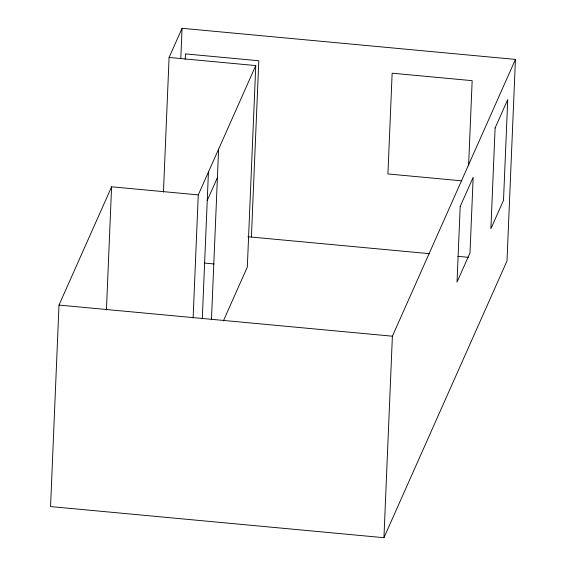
<?xml version="1.0" encoding="UTF-8"?>
<svg xmlns="http://www.w3.org/2000/svg" width="566" height="566" viewBox="0 0 566 566"><rect width="100%" height="100%" fill="white"/><g stroke="black" fill="none" stroke-linecap="round" stroke-linejoin="round"><path stroke-width="0.85" d="M169.093 57.477L255.768 65.571L198.27 194.888L111.594 186.801L58.998 305.081L50.558 506.577L383.939 537.7L507.002 260.919L515.442 59.423L182.061 28.3L169.093 57.477L163.447 192.1M106.429 309.984L111.594 186.801M180.809 58.22L182.061 28.3M185.231 59.189L185.45 53.904L258.796 60.746L251.403 237.062M193.105 318.078L198.27 194.888M202.288 318.778L208.437 172.022M211.458 319.748L218.603 149.155M255.768 65.571L247.321 267.067L223.379 320.915M383.939 537.7L392.387 336.204L515.442 59.423M468.598 165.647L472.164 80.669L392.146 73.198L387.929 173.946L461.785 180.844M207.248 200.463L217.415 177.597M247.915 236.737L429.707 253.702M457.816 256.327L468.351 257.311M204.425 263.063L214.054 263.961M58.998 305.081L392.387 336.204M460.193 206.498L457.031 282.059L469.999 252.882L473.169 177.321L460.193 206.498M495.108 127.98L490.885 228.728L503.507 200.343L507.73 99.588L495.108 127.98"/></g></svg>
